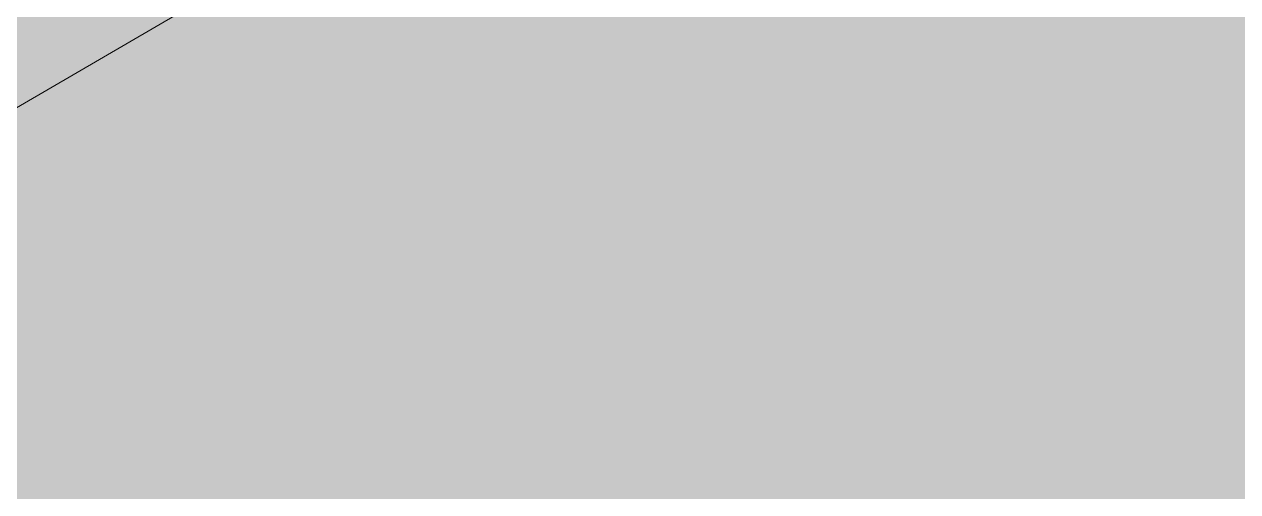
# Model space of a CAD drawing. Header units: inches. Extents: x 27328 to 52026, y -4075 to 4147.
# Drawn here: x 43287 to 44305, y -1941 to -1549 of the extents above; entities that cross this region are included whole.
import ezdxf

# ---------------------------------------------------------------- set-up
doc = ezdxf.new("R2010")
doc.units = ezdxf.units.IN
doc.header["$MEASUREMENT"] = 0
doc.layers.add('A-ROOF', color=132, linetype='Continuous', lineweight=9)

msp = doc.modelspace()

# ---------------------------------------------------------------- hatches: boundary and pattern name
at = {"layer": 'A-ROOF'}
msp.add_hatch(color=256, dxfattribs=at).paths.add_polyline_path([(43592.6, -2423.7), (45955.8, -1047.2), (44986.4, -624.7), (42623.2, -2001.2), (43550, -2405.1)], flags=0)
h = msp.add_hatch(color=256, dxfattribs=at)
h.paths.add_polyline_path([(42671.9, -2102), (42671.9, -2026), (42623.5, -2004.9), (42623.5, -2004.3), (42624, -2004), (42623.2, -2003.6), (42623.2, -2001.2), (42718.5, -1945.7), (42718.5, -1915.3), (42761.2, -1890.5), (42789.6, -1904.2), (42793.5, -1902), (42793.5, -1889), (42730.3, -1858.4), (42730.3, -1818.4), (42568.9, -1912.4), (42568.7, -1913), (42566.3, -1914.2), (42565.7, -1914.2), (42437.8, -1988.8), (42671, -2101.6)], flags=0)
h.paths.add_polyline_path([(42354.9, -2024.8), (42354.9, -1966), (42297.2, -1999.6), (42338.4, -2017.6)], flags=0)
h.paths.add_polyline_path([(42864.7, -1860.5), (42882.9, -1849.9), (42835.5, -1829.7), (42835.5, -1847.2), (42836.2, -1846.8), (42861.2, -1858.8)], flags=0)
h.paths.add_polyline_path([(42950.2, -1810.7), (44820.5, -721.4), (44694, -666.3), (44694, -654.1), (44662.9, -640.5), (43884.4, -1094), (43865.9, -1085.9), (43665.8, -1202.5), (43684.3, -1210.5), (42788.3, -1732.4), (42945, -1808.2)], flags=0)

# ---------------------------------------------------------------- linework, layer by layer
msp.add_line((44986.4, -624.7), (42623.2, -2001.2), dxfattribs=at)

doc.saveas('drawing.dxf')
